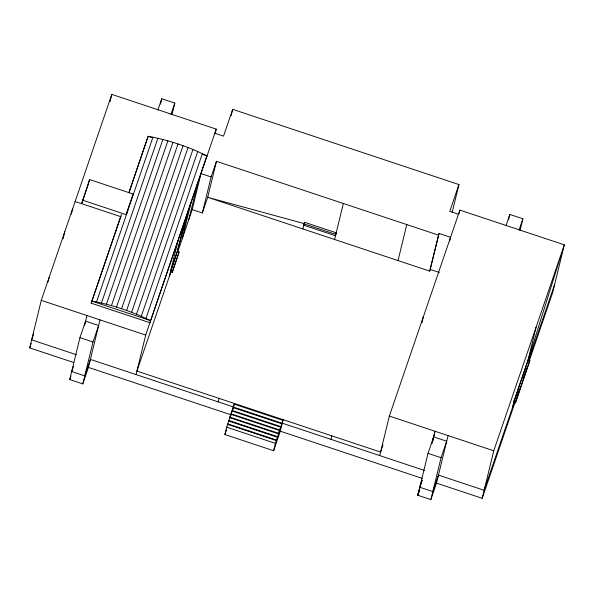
<?xml version="1.0" encoding="UTF-8"?>
<svg xmlns="http://www.w3.org/2000/svg" width="594" height="594" viewBox="0 0 594 594"><rect width="100%" height="100%" fill="white"/><g stroke="black" fill="none" stroke-linecap="round" stroke-linejoin="round"><path stroke-width="0.89" d="M73.626 362.488L29.7 347.891L41.276 300.356L111.813 94.401L216.238 129.113L215.139 133.598M48.017 281.964L49.116 277.472M63.046 238.855L64.791 231.705M71.317 214.182L72.624 208.821M132.224 197.535L133.078 194.023L89.568 179.559L81.66 203.668L120.82 216.684M88.929 182.195L89.568 179.559M110.068 101.581L111.813 94.401M69.743 379.551L79.945 337.644L85.588 321.168L98.641 325.512L92.998 341.988L82.796 383.895L69.743 379.551L70.931 376.084M84.504 325.631L86.962 315.548M128.928 192.404L148.136 136.308C168.503 139.998 188.328 146.659 206.875 155.836L149.926 322.713L91.194 303.185L121.421 214.308M82.796 383.895L88.439 367.411L100.015 319.884M160.469 104.084L161.768 98.73L174.822 103.074L172 114.664M136.071 374.576L145.693 335.068L216.238 129.113M176.67 253.66L169.335 276.448L178.103 240.451M176.967 252.806L184.585 221.525M170.485 271.725L172.267 272.319L179.091 251.997L177.309 251.403L191.068 202.606L182.299 238.602M179.091 251.997L172.267 272.319M188.781 219.676L197.542 183.68M192.233 209.6L200.995 173.597L211.108 176.96L202.339 212.956L192.233 209.6L177.584 252.368M206.363 157.945L206.875 155.836L202.487 154.381M335.885 234.14L335.35 235.707L303.631 225.163L304.165 223.596L207.7 197.305L429.744 271.124L438.513 235.12L216.468 161.308L207.7 197.305L202.339 212.956M231.163 115.637L232.7 109.348L458.939 184.563L452.16 212.4M218.198 401.878L219.052 398.374M224.888 434.526L226.685 427.168L234.214 404.187L282.937 420.389L275.408 443.369L273.619 450.727L224.888 434.526L226.633 429.432M229.952 417.129L229.819 417.679L278.549 433.88L280.724 427.22L231.994 411.018L229.952 417.129L278.683 433.33L278.549 433.88M232.878 409.652L234.385 403.467M303.631 225.163L304.492 222.267L336.211 232.811L335.35 235.707M302.866 228.942L304.492 222.267M273.619 450.727L280.309 431.199L283.115 419.668M334.585 239.486L343.354 203.49M330.992 439.374L331.846 435.87M398.025 260.58L406.793 224.577M379.722 455.576L389.345 416.067L459.882 210.105L564.3 244.825L552.724 292.352L529.61 359.838M429.744 271.124L439.077 233.479L450.571 237.296L449.695 240.897M421.859 322.891L423.359 316.751M459.006 213.699L459.882 210.105M448.076 435.595L436.501 483.122L430.858 499.599L417.716 495.233L422.052 480.271M430.858 499.599L441.067 457.699L446.71 441.216L433.657 436.88L428.014 453.356L417.805 495.262L418.993 491.795M508.531 219.795L509.838 214.441L522.891 218.785L520.069 230.375M436.501 483.122L482.187 498.314L493.763 450.779L564.3 244.825L528.163 359.749L514.048 400.95L512.347 407.922M515.414 402.873L529.521 361.672L527.828 361.107L513.713 402.309L515.414 402.873L529.855 360.313L528.163 359.749M527.435 362.711L536.085 327.205M529.521 361.672L529.855 360.313M431.935 443.815L435.023 431.251L432.566 441.335L433.657 436.88M90.414 359.303L84.749 375.861L71.696 371.525L73.478 366.32M33.687 333.925L31.653 339.857L76.463 354.752M29.7 347.891L31.2 343.503M88.714 183.071L81.66 203.668L75.104 201.581M91.194 303.185L120.909 216.424M129.009 192.76L148.136 136.308L151.641 137.474M157.907 110.009L161.768 98.73M133.078 194.023L126.025 214.612L82.514 200.148M126.344 214.701L127.814 210.41M96.518 301.982C115.184 305.865 133.36 312.125 150.445 320.597L91.706 301.069L96.518 301.982L152.948 137.221M101.425 303.044L157.856 138.283M170.961 114.345L174.822 103.074M106.415 304.254L162.845 139.493M111.457 305.613L167.887 140.852M116.528 307.105L172.958 142.345M121.592 308.724L178.022 143.963M126.626 310.462L183.056 145.701M131.608 312.31L188.038 147.55M136.501 314.256L192.931 149.495M141.29 316.298L197.72 151.537M145.946 318.414L202.376 153.653M177.309 251.403L170.827 270.322L172.609 270.916M170.894 271.904L136.924 371.072L380.576 452.071L382.974 445.055M232.7 109.348L223.522 136.123L214.828 133.234M211.108 176.96L216.468 161.308M278.683 433.33L279.64 430.539L230.91 414.337M438.513 235.12L439.077 233.479M458.939 184.563L449.769 211.338L458.471 214.226M505.977 225.72L509.838 214.441M419.758 487.236L422.134 480.301M417.716 495.233L419.795 489.166M519.03 230.056L522.891 218.785M514.152 402.65L484.14 490.288L438.454 475.103L432.811 491.58L419.676 487.214M528.563 360.588L554.677 284.34M482.187 498.314L519.705 388.758M523.01 379.121L526.908 367.723M303.95 223.834L335.677 234.378M430.308 269.476L439.337 272.475M514.048 400.95L515.748 401.514M41.276 300.356L145.693 335.068M389.345 416.067L493.763 450.779M79.945 337.644L92.998 341.988M428.014 453.356L441.067 457.699M90.392 359.392L233.531 406.979M282.261 423.18L424.435 470.441M233.256 406.979L281.987 423.173M233.1 407.625L281.831 423.819M232.143 410.409L280.873 426.611M231.044 413.803L279.767 430.004M88.439 367.411L231.578 414.998M280.309 431.199L422.572 478.497M228.868 420.47L277.598 436.664M228.72 421.057L277.45 437.258M227.769 423.849L276.5 440.05M227.636 424.383L276.366 440.577M226.685 427.168L275.408 443.369"/></g></svg>
